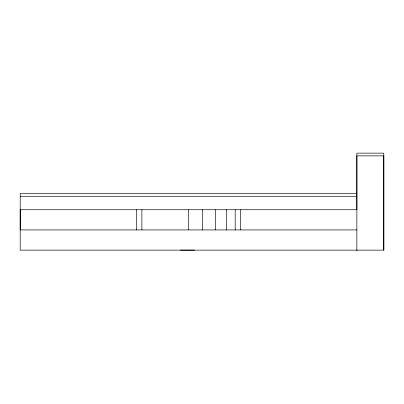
<?xml version="1.0" encoding="UTF-8"?>
<svg xmlns="http://www.w3.org/2000/svg" width="404" height="404" viewBox="0 0 404 404"><rect width="100%" height="100%" fill="white"/><g stroke="black" fill="none" stroke-linecap="round" stroke-linejoin="round"><path stroke-width="0.61" d="M136.501 229.932L136.501 209.737M141.885 229.932L141.885 209.737M188.532 229.932L188.532 209.737M202.475 229.932L202.475 209.737M215.468 229.932L215.468 209.737M226.624 229.932L226.624 209.737M235.184 229.932L235.184 209.737M240.567 229.932L240.567 209.737M356.868 250.854L356.868 155.868L383.8 155.868L383.8 250.132L20.2 250.137L20.2 193.546L356.868 193.546M20.2 196.268L356.868 196.268M356.868 229.932L20.2 229.937L20.2 209.737L356.868 209.737L356.868 153.146L383.8 153.146L383.8 250.137M180.462 250.121L194.521 250.137"/></g></svg>
